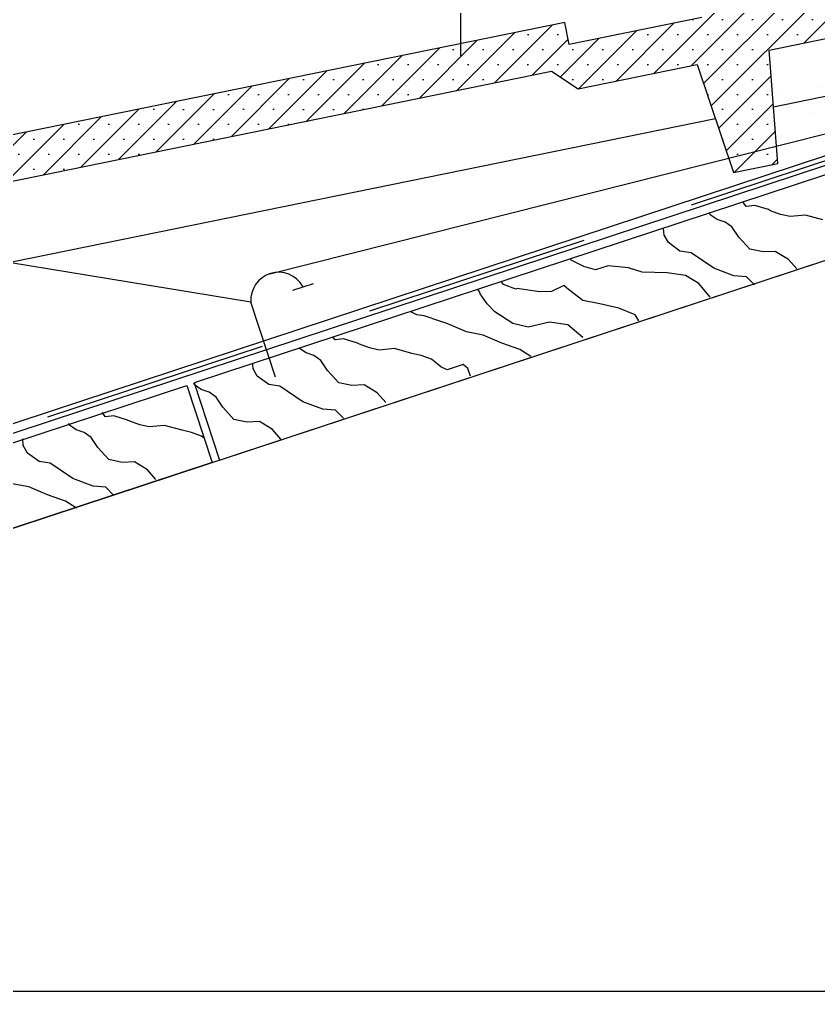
# Model space of a CAD drawing. Header units: metres. Extents: x -220 to 294, y -29 to 18.
# Drawn here: x 251.403 to 253.172, y 11.849 to 14.002 of the extents above; entities that cross this region are included whole.
import ezdxf

# ---------------------------------------------------------------- set-up
doc = ezdxf.new("R2010")
doc.units = ezdxf.units.M
doc.header["$MEASUREMENT"] = 0
doc.linetypes.add('DASHED', pattern=[0.75, 0.5, -0.25])
doc.layers.add('Standart', color=7, linetype='Continuous')
doc.layers.add('Tarama', color=7, linetype='Continuous')

msp = doc.modelspace()

# ---------------------------------------------------------------- hatches: boundary and pattern name
at = {"layer": 'Tarama', "linetype": 'Continuous', "lineweight": -3}
h = msp.add_hatch(dxfattribs=at)
h.set_pattern_fill('SACNCR', color=213, scale=0.5, style=0)
h.set_pattern_definition([(45, (-26.822255, -1.974744), (-0.03314563, 0.03314563), []), (45, (-26.78911, -1.974744), (-0.03314563, 0.03314563), [0, -0.046875])])
h.paths.add_polyline_path([(249.7995, 13.0145), (249.7092, 13.3023), (249.6906, 13.2985), (249.532, 13.1915), (249.4955, 13.0036), (249.5055, 12.9547), (249.4075, 12.9347), (249.3826, 13.0572), (249.4313, 13.2581), (249.6217, 13.3865), (252.6104, 13.9949), (252.6204, 13.9459), (252.9143, 14.0058), (252.9044, 14.0547), (253.0023, 14.0747), (253.0123, 14.0257), (253.2083, 14.0656), (253.1983, 14.1146), (253.3476, 14.1359), (253.3752, 13.9975), (253.0627, 13.9339), (253.0821, 13.6827), (252.9841, 13.6628), (252.9039, 13.9016), (252.6403, 13.8479), (252.5813, 13.8869), (251.1483, 13.5952), (251.1573, 13.4574), (251.0594, 13.4375), (251.0138, 13.5678), (250.2174, 13.4057), (250.2341, 13.2305), (250.1361, 13.2106), (250.0829, 13.3783), (249.868, 13.3346), (249.8975, 13.0344)])

# ---------------------------------------------------------------- linework, layer by layer
at = {"layer": 'Standart', "color": 97, "linetype": 'Continuous', "lineweight": -3}
msp.add_lwpolyline([(252.3808, 13.9212), (252.3808, 14.4064)], dxfattribs=at)
at = {"layer": 'Standart', "color": 36, "linetype": 'Continuous', "lineweight": -3}
for points in [[(252.6104, 13.9949), (249.6217, 13.3865)], [(252.6204, 13.9459), (252.6104, 13.9949)], [(252.9143, 14.0058), (252.6204, 13.9459)], [(253.0627, 13.9339), (253.3752, 13.9975)], [(253.0821, 13.6827), (253.0627, 13.9339)], [(251.1483, 13.5952), (252.5813, 13.8869)], [(252.5813, 13.8869), (252.6403, 13.8479)], [(252.6403, 13.8479), (252.9039, 13.9016)], [(252.9039, 13.9016), (252.9841, 13.6628)], [(253.0724, 13.8083), (253.3022, 13.8551)], [(250.2341, 13.2305), (252.944, 13.7822)], [(252.9841, 13.6628), (253.0821, 13.6827)]]:
    msp.add_lwpolyline(points, dxfattribs=at)
at = {"layer": 'Standart', "color": 1, "linetype": 'Continuous', "lineweight": -3}
for points in [[(253.0864, 13.9267), (253.0864, 13.9267)], [(249.3296, 12.4277), (253.7458, 13.8838)], [(249.3296, 12.4066), (253.7458, 13.8628)], [(251.9577, 13.4387), (253.6293, 13.8597)], [(253.0894, 13.843), (253.0894, 13.843)], [(253.1707, 13.8537), (253.1707, 13.8537)], [(253.6894, 13.8231), (251.79, 13.1968)], [(253.1628, 13.7932), (253.1628, 13.7932)], [(249.3296, 12.196), (253.7458, 13.6522)], [(251.8464, 13.0259), (253.7458, 13.6522)], [(251.9156, 13.3758), (250.9783, 13.5292)], [(252.0533, 13.4166), (252.0076, 13.4016)], [(251.9704, 13.2096), (251.9156, 13.3758)], [(251.79, 13.1968), (251.8464, 13.0259)], [(249.8742, 12.5651), (251.7736, 13.1914)], [(251.7736, 13.1914), (251.83, 13.0205)], [(251.83, 13.0205), (249.9305, 12.3942)]]:
    msp.add_lwpolyline(points, dxfattribs=at)
at = {"layer": 'Standart', "color": 1, "linetype": 'DASHED', "lineweight": -3}
msp.add_lwpolyline([(249.3296, 12.4171), (253.7458, 13.8733)], dxfattribs=at)
at = {"layer": 'Standart', "color": 26, "linetype": 'Continuous', "lineweight": -3}
for points in [[(253.0122, 13.5877), (253.0052, 13.5971)], [(253.031, 13.59), (253.0122, 13.5877)], [(253.0614, 13.5805), (253.031, 13.59)], [(252.9326, 13.5692), (252.9314, 13.5727)], [(252.9477, 13.5586), (252.9326, 13.5692)], [(253.0661, 13.5781), (253.0614, 13.5805)], [(253.0883, 13.5698), (253.0661, 13.5781)], [(253.1094, 13.5651), (253.0883, 13.5698)], [(253.1433, 13.5685), (253.1094, 13.5651)], [(253.1819, 13.5578), (253.1433, 13.5685)], [(252.8305, 13.5239), (252.8294, 13.5391)], [(252.9653, 13.5527), (252.9477, 13.5586)], [(252.9805, 13.5421), (252.9653, 13.5527)], [(252.9956, 13.5198), (252.9805, 13.5421)], [(252.8399, 13.5074), (252.8305, 13.5239)], [(253.0201, 13.4928), (252.9956, 13.5198)], [(252.8656, 13.4886), (252.8399, 13.5074)], [(252.8902, 13.485), (252.8656, 13.4886)], [(252.9404, 13.4509), (252.8902, 13.485)], [(253.0494, 13.4868), (253.0201, 13.4928)], [(253.0763, 13.4879), (253.0494, 13.4868)], [(253.1056, 13.4702), (253.0763, 13.4879)], [(252.625, 13.4684), (252.6225, 13.471)], [(252.6531, 13.4543), (252.625, 13.4684)], [(252.6788, 13.4472), (252.6531, 13.4543)], [(252.7069, 13.4564), (252.6788, 13.4472)], [(252.7514, 13.4516), (252.7069, 13.4564)], [(253.1242, 13.4491), (253.1056, 13.4702)], [(252.7818, 13.4421), (252.7514, 13.4516)], [(252.8369, 13.4408), (252.7818, 13.4421)], [(252.8778, 13.4348), (252.8369, 13.4408)], [(252.9071, 13.4171), (252.8778, 13.4348)], [(252.9848, 13.4343), (252.9404, 13.4509)], [(253.0129, 13.4319), (252.9848, 13.4343)], [(253.0304, 13.4142), (253.0129, 13.4319)], [(252.475, 13.4151), (252.4707, 13.4208)], [(252.5019, 13.4044), (252.475, 13.4151)], [(252.6084, 13.4123), (252.5815, 13.3995)], [(252.619, 13.404), (252.6084, 13.4123)], [(252.9327, 13.3865), (252.9071, 13.4171)], [(252.4222, 13.3977), (252.418, 13.4034)], [(252.4234, 13.3941), (252.4222, 13.3977)], [(252.4385, 13.3718), (252.4234, 13.3941)], [(252.5054, 13.4056), (252.5019, 13.4044)], [(252.5545, 13.3984), (252.5054, 13.4056)], [(252.5815, 13.3995), (252.5545, 13.3984)], [(252.6505, 13.3793), (252.619, 13.404)], [(252.456, 13.3542), (252.4385, 13.3718)], [(252.6879, 13.3722), (252.6505, 13.3793)], [(252.7301, 13.3626), (252.6879, 13.3722)], [(252.2827, 13.3478), (252.2697, 13.3544)], [(252.2991, 13.3454), (252.2827, 13.3478)], [(252.3342, 13.3335), (252.2991, 13.3454)], [(252.4958, 13.3283), (252.456, 13.3542)], [(252.7663, 13.3473), (252.7301, 13.3626)], [(252.7745, 13.3344), (252.7663, 13.3473)], [(252.3518, 13.3276), (252.3342, 13.3335)], [(252.3927, 13.3099), (252.3518, 13.3276)], [(252.5297, 13.32), (252.4958, 13.3283)], [(252.5766, 13.3315), (252.5297, 13.32)], [(252.6175, 13.3255), (252.5766, 13.3315)], [(252.6502, 13.2973), (252.6175, 13.3255)], [(252.4301, 13.3028), (252.3927, 13.3099)], [(252.471, 13.285), (252.4301, 13.3028)], [(252.1022, 13.2922), (252.0981, 13.2977)], [(252.121, 13.2944), (252.1022, 13.2922)], [(252.1514, 13.285), (252.121, 13.2944)], [(252.1561, 13.2826), (252.1514, 13.285)], [(252.1783, 13.2743), (252.1561, 13.2826)], [(252.5108, 13.2708), (252.471, 13.285)], [(252.0377, 13.2631), (252.0235, 13.273)], [(252.0553, 13.2572), (252.0377, 13.2631)], [(252.1993, 13.2696), (252.1783, 13.2743)], [(252.2333, 13.273), (252.1993, 13.2696)], [(252.2719, 13.2623), (252.2333, 13.273)], [(252.293, 13.2575), (252.2719, 13.2623)], [(252.5354, 13.2555), (252.5108, 13.2708)], [(251.9205, 13.2283), (251.9198, 13.2387)], [(252.0705, 13.2466), (252.0553, 13.2572)], [(252.0856, 13.2243), (252.0705, 13.2466)], [(252.3152, 13.2493), (252.293, 13.2575)], [(252.3362, 13.2328), (252.3152, 13.2493)], [(251.9298, 13.2119), (251.9205, 13.2283)], [(252.1101, 13.1972), (252.0856, 13.2243)], [(252.3503, 13.2257), (252.3362, 13.2328)], [(252.3749, 13.2338), (252.3503, 13.2257)], [(252.3854, 13.2373), (252.3749, 13.2338)], [(252.3959, 13.2291), (252.3854, 13.2373)], [(252.4017, 13.2115), (252.3959, 13.2291)], [(251.7906, 13.1927), (251.7894, 13.1962)], [(251.9555, 13.1931), (251.9298, 13.2119)], [(252.1394, 13.1913), (252.1101, 13.1972)], [(251.8058, 13.1821), (251.7906, 13.1927)], [(251.8233, 13.1761), (251.8058, 13.1821)], [(251.8385, 13.1656), (251.8233, 13.1761)], [(251.9801, 13.1895), (251.9555, 13.1931)], [(252.0304, 13.1553), (251.9801, 13.1895)], [(252.1663, 13.1924), (252.1394, 13.1913)], [(252.1955, 13.1747), (252.1663, 13.1924)], [(252.2142, 13.1535), (252.1955, 13.1747)], [(251.8537, 13.1432), (251.8385, 13.1656)], [(252.0748, 13.1388), (252.0304, 13.1553)], [(251.5936, 13.1219), (251.5866, 13.1313)], [(251.8782, 13.1162), (251.8537, 13.1432)], [(252.1029, 13.1363), (252.0748, 13.1388)], [(252.1204, 13.1187), (252.1029, 13.1363)], [(251.6123, 13.1242), (251.5936, 13.1219)], [(251.6427, 13.1147), (251.6123, 13.1242)], [(251.6474, 13.1123), (251.6427, 13.1147)], [(251.6697, 13.104), (251.6474, 13.1123)], [(251.9074, 13.1103), (251.8782, 13.1162)], [(251.9344, 13.1113), (251.9074, 13.1103)], [(251.9636, 13.0937), (251.9344, 13.1113)], [(251.5139, 13.1034), (251.5128, 13.1069)], [(251.5291, 13.0928), (251.5139, 13.1034)], [(251.5466, 13.0869), (251.5291, 13.0928)], [(251.5618, 13.0763), (251.5466, 13.0869)], [(251.6907, 13.0993), (251.6697, 13.104)], [(251.7247, 13.1027), (251.6907, 13.0993)], [(251.7633, 13.092), (251.7247, 13.1027)], [(251.7843, 13.0873), (251.7633, 13.092)], [(251.8066, 13.079), (251.7843, 13.0873)], [(251.9823, 13.0725), (251.9636, 13.0937)], [(251.4119, 13.0581), (251.4108, 13.0733)], [(251.577, 13.054), (251.5618, 13.0763)], [(251.8121, 13.0747), (251.8066, 13.079)], [(251.4212, 13.0416), (251.4119, 13.0581)], [(251.6015, 13.027), (251.577, 13.054)], [(251.4469, 13.0228), (251.4212, 13.0416)], [(251.4715, 13.0192), (251.4469, 13.0228)], [(251.6307, 13.021), (251.6015, 13.027)], [(251.5217, 12.9851), (251.4715, 13.0192)], [(251.6577, 13.0221), (251.6307, 13.021)], [(251.6869, 13.0044), (251.6577, 13.0221)], [(251.7056, 12.9833), (251.6869, 13.0044)], [(251.5662, 12.9685), (251.5217, 12.9851)], [(251.4243, 12.9666), (251.3869, 12.9737)], [(251.4652, 12.9488), (251.4243, 12.9666)], [(251.5943, 12.9661), (251.5662, 12.9685)], [(251.6118, 12.9484), (251.5943, 12.9661)], [(251.505, 12.9347), (251.4652, 12.9488)], [(251.5295, 12.9193), (251.505, 12.9347)]]:
    msp.add_lwpolyline(points, dxfattribs=at)
at = {"layer": 'Standart', "color": 178, "linetype": 'Continuous', "lineweight": -3}
for points in [[(253.2458, 11.8492), (249.3296, 11.8492)], [(253.2458, 11.8492), (251.4712, 11.8492)]]:
    msp.add_lwpolyline(points, dxfattribs=at)
at = {"layer": 'Standart', "color": 1, "linetype": 'Continuous', "lineweight": -3}
msp.add_arc((251.977, 13.3802), 0.0616, 29.4962, 184.1506, dxfattribs=at)

doc.saveas('drawing.dxf')
